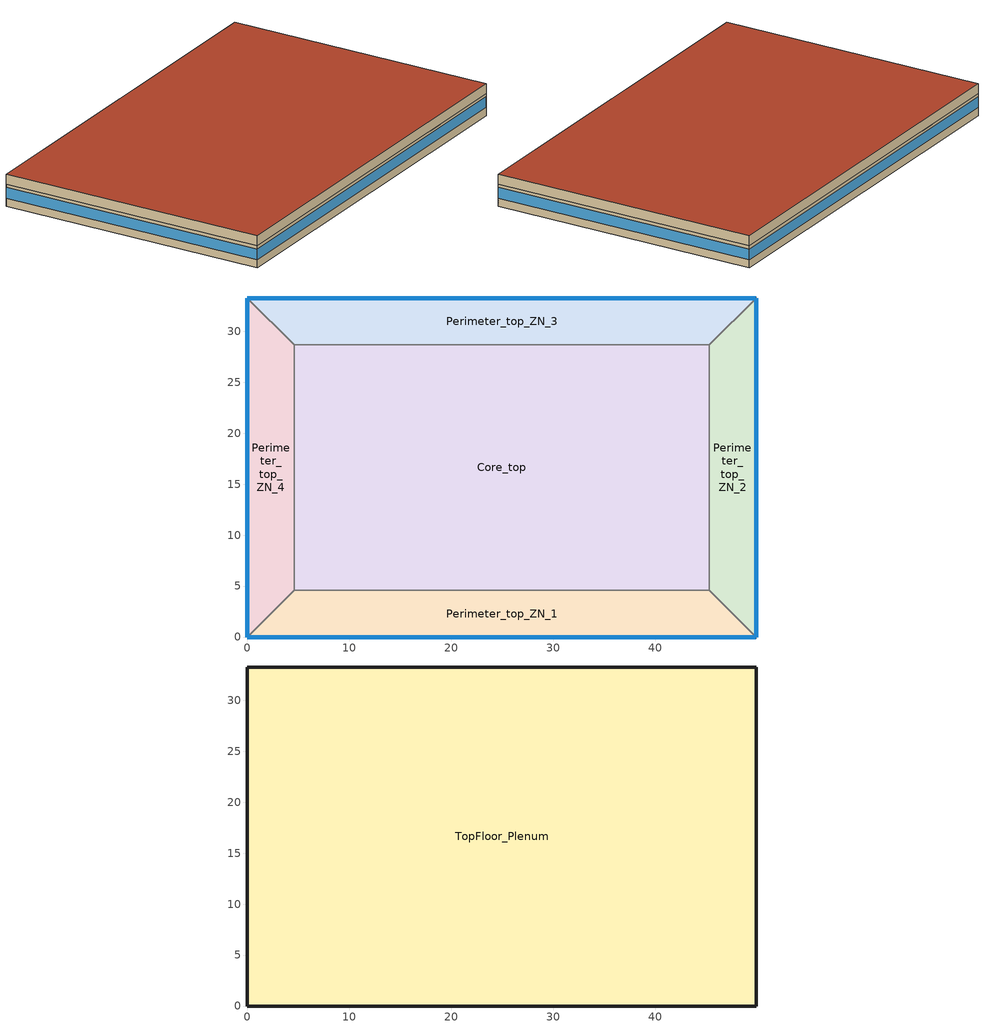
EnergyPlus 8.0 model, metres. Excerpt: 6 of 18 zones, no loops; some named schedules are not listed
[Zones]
Perimeter_top_ZN_1
 floor to MidFloor_Plenum (int_slab_floor): 0,0 4.57,4.57 45.34,4.57 49.91,0 z7.92
 wall outside (nonres_ext_wall): 0,0 49.91,0 z7.92:10.67
 wall to Perimeter_top_ZN_2 (int_wall): 49.91,0 45.34,4.57 z7.92:10.67
 window (Window_U_0.58_SHGC_0.25): 0,0 49.91,0 z8.95:10.25
 ceiling to TopFloor_Plenum (DropCeiling): 0,0 49.91,0 45.34,4.57 4.57,4.57 z10.67
Perimeter_top_ZN_2
 floor to MidFloor_Plenum (int_slab_floor): 49.91,0 45.34,4.57 45.34,28.7 49.91,33.27 z7.92
 wall outside (nonres_ext_wall): 49.91,0 49.91,33.27 z7.92:10.67
 wall to Perimeter_top_ZN_3 (int_wall): 49.91,33.27 45.34,28.7 z7.92:10.67
 window (Window_U_0.58_SHGC_0.25): 49.91,0 49.91,33.27 z8.95:10.25
 ceiling to TopFloor_Plenum (DropCeiling): 49.91,0 49.91,33.27 45.34,28.7 45.34,4.57 z10.67
Perimeter_top_ZN_3
 floor to MidFloor_Plenum (int_slab_floor): 49.91,33.27 45.34,28.7 4.57,28.7 0,33.27 z7.92
 wall outside (nonres_ext_wall): 49.91,33.27 0,33.27 z7.92:10.67
 wall to Perimeter_top_ZN_4 (int_wall): 0,33.27 4.57,28.7 z7.92:10.67
 window (Window_U_0.58_SHGC_0.25): 49.91,33.27 0,33.27 z8.95:10.25
 ceiling to TopFloor_Plenum (DropCeiling): 49.91,33.27 0,33.27 4.57,28.7 45.34,28.7 z10.67
Perimeter_top_ZN_4
 floor to MidFloor_Plenum (int_slab_floor): 0,33.27 4.57,28.7 4.57,4.57 0,0 z7.92
 wall outside (nonres_ext_wall): 0,33.27 0,0 z7.92:10.67
 wall to Perimeter_top_ZN_1 (int_wall): 0,0 4.57,4.57 z7.92:10.67
 window (Window_U_0.58_SHGC_0.25): 0,33.27 0,0 z8.95:10.25
 ceiling to TopFloor_Plenum (DropCeiling): 0,33.27 0,0 4.57,4.57 4.57,28.7 z10.67
Core_top
 floor to MidFloor_Plenum (int_slab_floor): 45.34,28.7 45.34,4.57 4.57,4.57 4.57,28.7 z7.92
 wall to Perimeter_top_ZN_3 (int_wall): 45.34,28.7 4.57,28.7 z7.92:10.67
 wall to Perimeter_top_ZN_2 (int_wall): 45.34,4.57 45.34,28.7 z7.92:10.67
 wall to Perimeter_top_ZN_1 (int_wall): 4.57,4.57 45.34,4.57 z7.92:10.67
 wall to Perimeter_top_ZN_4 (int_wall): 4.57,28.7 4.57,4.57 z7.92:10.67
 ceiling to TopFloor_Plenum (DropCeiling): 45.34,4.57 45.34,28.7 4.57,28.7 4.57,4.57 z10.67
TopFloor_Plenum
 wall outside (nonres_ext_wall): 49.91,33.27 0,33.27 0,0 49.91,0 49.91,33.27 z10.67:11.89
 roof outside (nonres_roof): 49.91,0 49.91,33.27 0,33.27 0,0 z11.89
[Building]
Medium Office: North Axis {deg}=0; Terrain=City; Loads Convergence Tolerance Value=0.04; Temperature Convergence Tolerance Value {deltaC}=0.2; Solar Distribution=FullInteriorAndExterior; Maximum Number of Warmup Days=25; Minimum Number of Warmup Days=6
[Site:Location]
Site:Location=Tampa-MacDill.AFB_FL_USA WMO=747880; Latitude {N+ S-}=27.85; Longitude {W- E+}=-82.52; Time Zone Relative to GMT {GMT+/-}=-5; Elevation {m}=8
[SizingPeriod:DesignDay] Day of Month=21; Dry-Bulb Temperature Range Modifier Type=DefaultMultipliers; Humidity Condition Type=Wetbulb; Barometric Pressure {Pa}=101229; Rain {Yes/No}=No; Snow on ground {Yes/No}=No; Daylight Savings Time Indicator=No
Name | Month | Day Type | Maximum Dry-Bulb Temperature {C} | Daily Dry-Bulb Temperature Range {C} | Wetbulb at Maximum Dry-Bulb {C} | Wind Speed {m/s} design conditions vs. traditional 6.71 m/s (15 mph) | Wind Direction {Degrees; N=0, S=180} | Solar Model Indicator | Clearness {0.0 to 1.1} | Wind Speed {m/s} design conditions vs. traditional 3.35 m/s (7mph) | ASHRAE Clear Sky Optical Depth for Beam Irradiance (taub) | ASHRAE Clear Sky Optical Depth for Diffuse Irradiance (taud)
Tampa-MacDill.AFB_FL_USA Ann Htg 99.6% Condns DB | 1 | WinterDesignDay | 4.6 | 0 | 4.6 | 2.5 | 10 | ASHRAEClearSky | 0
Tampa-MacDill.AFB_FL_USA Ann Clg .4% Condns DB=>MWB | 8 | SummerDesignDay | 33.9 | 7.9 | 25.1 |  | 270 | ASHRAETau |  | 3.1 | 0.491 | 2.016
[Site:GroundTemperature:BuildingSurface]
20.81, 20.81, 20.83, 20.91, 21.02, 23.19, 23.54, 23.61, 23.63, 21.43, 21.07, 20.93
[Site:WaterMainsTemperature]
Calculation Method=Correlation; Annual Average Outdoor Air Temperature {C}=21.85; Maximum Difference In Monthly Average Outdoor Air Temperatures {deltaC}=14.3
[Material:NoMass]
CP02 CARPET PAD: VeryRough, 0.21648, 0.9, 0.7, 0.8
Nonres_Roof_Insulation: MediumSmooth, 4.31889, 0.9, 0.7, 0.7
Nonres_Exterior_Wall_Insulation: MediumSmooth, 1.71283, 0.9, 0.7, 0.7
[Construction]
InteriorFurnishings: Std Wood 6inch
DropCeiling: AC02 Acoustic Ceiling
int_wall: G01 13mm gypsum board, G01 13mm gypsum board
int_slab_floor: 100mm Normalweight concrete floor, CP02 CARPET PAD
nonres_roof: F13 Built-up roofing, Nonres_Roof_Insulation, F08 Metal surface
nonres_ext_wall: F07 25mm stucco, G01 16mm gypsum board, Nonres_Exterior_Wall_Insulation, G01 16mm gypsum board
[CONSTRUCTION]
Window_U_0.58_SHGC_0.25, Glass_1576_LayerAvg, Gap_1_W_0_0052, Glass_102_LayerAvg
[Material]
Name | Roughness | Thickness {m} | Conductivity {W/m-K} | Density {kg/m3} | Specific Heat {J/kg-K} | Thermal Absorptance | Solar Absorptance | Visible Absorptance | Absorptance:Thermal | Absorptance:Solar | Absorptance:Visible
Std Wood 6inch | MediumSmooth | 0.15 | 0.12 | 540 | 1210 | 0.9 | 0.7 | 0.7
AC02 Acoustic Ceiling | MediumSmooth | 0.0127 | 0.057 | 288 | 1339 | 0.9 | 0.7 | 0.2
F07 25mm stucco | Smooth | 0.0254 | 0.72 | 1856 | 840 | 0.9 | 0.7 | 0.7
F08 Metal surface | Smooth | 0.0008 | 45.28 | 7824 | 500
F13 Built-up roofing | Rough | 0.0095 | 0.16 | 1120 | 1460 |  |  |  | 0.75 | 0.45
G01 13mm gypsum board | Smooth | 0.0127 | 0.16 | 800 | 1090 |  |  |  | 0.9 | 0.7 | 0.5
G01 16mm gypsum board | MediumSmooth | 0.0159 | 0.16 | 800 | 1090
100mm Normalweight concrete floor | MediumRough | 0.1016 | 2.31 | 2322 | 832
[WindowMaterial:Glazing] Optical Data Type=SpectralAverage; IR Transmittance=0; Front Emissivity=0.84
Name | Layer name : CLEAR_3.DAT | Thickness | Solar Transmittance | Solar Front Reflectance | Solar Back Reflectance | Visible Transmittance | Visible Front Reflectance | Visible Back reflectance | Back Emissivity | Conductivity | Layer name : Hopdrei.swt (Window_U_0.51_SHGC_0.25)
 | Glass_102_LayerAvg | 0.003048 | 0.833848 | 0.0747638 | 0.0748545 | 0.89926 | 0.082563 | 0.082564 | 0.84 | 1
 |  | 0.003058 | 0.167637 | 0.303469 | 0.182556 | 0.341994 | 0.128888 | 0.128077 | 0.868 | 0.846 | Glass_1576_LayerAvg
[WindowMaterial:Gas]
gap name - Air=Gap_1_W_0_0052; type=Air; thickness=0.0052
[Zone] Type=1; Multiplier=1; Volume {m3}=autocalculate; Floor Area {m2}=autocalculate
Name | Ceiling Height {m} | Part of Total Floor Area
TopFloor_Plenum | 1.2192 | No
Core_top; Perimeter_top_ZN_3; Perimeter_top_ZN_2; Perimeter_top_ZN_1; Perimeter_top_ZN_4 | 2.7432 | YES
[InternalMass] Construction=InteriorFurnishings
Name | Zone | Surface Area {m2}
Core_top_InternalMass_1 | Core_top | 1967.08
Perimeter_top_ZN_3_InternalMass_1 | Perimeter_top_ZN_3 | 414.675
Perimeter_top_ZN_2_InternalMass_1 | Perimeter_top_ZN_2 | 262.5073
Perimeter_top_ZN_1_InternalMass_1 | Perimeter_top_ZN_1 | 414.6723
Perimeter_top_ZN_4_InternalMass_1 | Perimeter_top_ZN_4 | 262.5056
[People] Number of People Schedule=BLDG_OCC_SCH; Number of People Calculation Method=Area/Person; Zone Floor Area per Person {m2/person}=18.5788; Fraction Radiant=0.3; Sensible Heat Fraction=AUTOCALCULATE; Activity Level Schedule=ACTIVITY_SCH; Enable ASHRAE 55 Comfort Warnings=No; Mean Radiant Temperature Calculation Type=ZoneAveraged; Work Efficiency Schedule=WORK_EFF_SCH; Clothing Insulation Schedule=CLOTHING_SCH; Air Velocity Schedule=AIR_VELO_SCH; Thermal Comfort Model 1 Type=FANGER
Name | Zone or ZoneList
Core_top | Core_top
Perimeter_top_ZN_3 | Perimeter_top_ZN_3
Perimeter_top_ZN_2 | Perimeter_top_ZN_2
Perimeter_top_ZN_1 | Perimeter_top_ZN_1
Perimeter_top_ZN_4 | Perimeter_top_ZN_4
[Lights] Schedule=BLDG_LIGHT_SCH; Design Level Calculation Method=Watts/Area; Watts per Zone Floor Area {W/m2}=8.50349; Return Air Fraction=0; Fraction Radiant=0.7; Fraction Visible=0.2; Fraction Replaceable=1; Return Air Fraction Calculated from Plenum Temperature=No
Name | Zone or ZoneList
Core_top_Lights | Core_top
Perimeter_top_ZN_3_Lights | Perimeter_top_ZN_3
Perimeter_top_ZN_2_Lights | Perimeter_top_ZN_2
Perimeter_top_ZN_1_Lights | Perimeter_top_ZN_1
Perimeter_top_ZN_4_Lights | Perimeter_top_ZN_4
[ElectricEquipment] Schedule=BLDG_EQUIP_SCH; Design Level Calculation Method=EquipmentLevel; Fraction Latent=0; Fraction Radiant=0.5; Fraction Lost=0
Name | Zone or ZoneList | Design Level {W}
Core_top_MiscPlug_Equip | Core_top | 7937.16
Perimeter_top_ZN_3_MiscPlug_Equip | Perimeter_top_ZN_3 | 1673.21
Perimeter_top_ZN_2_MiscPlug_Equip | Perimeter_top_ZN_2 | 1059.22
Perimeter_top_ZN_1_MiscPlug_Equip | Perimeter_top_ZN_1 | 1673.2
Perimeter_top_ZN_4_MiscPlug_Equip | Perimeter_top_ZN_4 | 1059.21
[Exterior:Lights] Control Option=AstronomicalClock
Name | Schedule | Design Level {W}
Exterior_Lights_a | Exterior_lighting_schedule_a | 519.2
Exterior_Lights_b | Exterior_lighting_schedule_b_2016 | 375.7
Exterior_Lights_c | Exterior_lighting_schedule_c_2016 | 4341.6
[Daylighting:Controls] Total Daylighting Reference Points=2; Z-Coordinate of First Reference Point {m}=8.687; Z-Coordinate of Second Reference Point {m}=8.687; Fraction of Zone Controlled by First Reference Point=0.3835; Fraction of Zone Controlled by Second Reference Point=0.1395; Illuminance Setpoint at First Reference Point {lux}=375; Illuminance Setpoint at Second Reference Point {lux}=375; Lighting Control Type=2; Maximum Allowable Discomfort Glare Index=22; Minimum Input Power Fraction for Continuous Dimming Control=0.3; Minimum Light Output Fraction for Continuous Dimming Control=0.2; Number of Stepped Control Steps=3; Probability Lighting will be Reset When Needed in Manual Stepped Control=1
Name | X-Coordinate of First Reference Point {m} | Y-Coordinate of First Reference Point {m} | X-Coordinate of Second Reference Point {m} | Y-Coordinate of Second Reference Point {m} | Glare Calculation Azimuth Angle of View Direction Clockwise from Zone y-Axis {deg}
Perimeter_top_ZN_1 | 24.9555 | 1.524 | 24.9555 | 3.048 | 180
Perimeter_top_ZN_2 | 48.387 | 16.6369 | 46.863 | 16.6369 | 90
Perimeter_top_ZN_3 | 24.9555 | 31.7498 | 24.9555 | 30.2258 | 0
Perimeter_top_ZN_4 | 1.524 | 16.6369 | 3.048 | 16.6369 | 270
[ZoneInfiltration:DesignFlowRate] Schedule=INFIL_SCH_PNNL; Design Flow Rate Calculation Method=Flow/ExteriorArea; Design Flow Rate {m3/s}=0; Constant Term Coefficient=0; Temperature Term Coefficient=0; Velocity Term Coefficient=0.224; Velocity Squared Term Coefficient=0
Name | Zone or ZoneList | Flow per Exterior Surface Area {m3/s-m2}
Perimeter_top_ZN_3_Infiltration | Perimeter_top_ZN_3 | 0.00056896
Perimeter_top_ZN_2_Infiltration | Perimeter_top_ZN_2 | 0.00056896
Perimeter_top_ZN_1_Infiltration | Perimeter_top_ZN_1 | 0.00056896
Perimeter_top_ZN_4_Infiltration | Perimeter_top_ZN_4 | 0.00056896
TopFloor_Plenum_Infiltration | TopFloor_Plenum | 6.19256e-05
[AirLoopHVAC:ReturnPlenum]
TopFloor_Return_Plenum: Zone=TopFloor_Plenum
[EnergyManagementSystem:Program]
SET_Perimeter_top_ZN_1_Light_EMS_Program: SET Perimeter_top_ZN_1_LSr_IP =0.093*Perimeter_top_ZN_1_LSr/Perimeter_top_ZN_1_Area; IF (Perimeter_top_ZN_1_Occ_Sensor <= 0) && (Perimeter_top_ZN_1_LSr_IP >= 0.02); SET Perimeter_top_ZN_1_Light_Actuator = 0.02*Perimeter_top_ZN_1_Area/0.09290304; ELSE; SET Perimeter_top_ZN_1_Light_Actuator = NULL; ENDIF
SET_Perimeter_top_ZN_4_Light_EMS_Program: SET Perimeter_top_ZN_4_LSr_IP =0.093*Perimeter_top_ZN_4_LSr/Perimeter_top_ZN_4_Area; IF (Perimeter_top_ZN_4_Occ_Sensor <= 0) && (Perimeter_top_ZN_4_LSr_IP >= 0.02); SET Perimeter_top_ZN_4_Light_Actuator = 0.02*Perimeter_top_ZN_4_Area/0.09290304; ELSE; SET Perimeter_top_ZN_4_Light_Actuator = NULL; ENDIF
SET_Perimeter_bot_ZN_3_Light_EMS_Program: SET Perimeter_bot_ZN_3_LSr_IP =0.093*Perimeter_bot_ZN_3_LSr/Perimeter_bot_ZN_3_Area; IF (Perimeter_bot_ZN_3_Occ_Sensor <= 0) && (Perimeter_bot_ZN_3_LSr_IP >= 0.02); SET Perimeter_bot_ZN_3_Light_Actuator = 0.02*Perimeter_bot_ZN_3_Area/0.09290304; ELSE; SET Perimeter_bot_ZN_3_Light_Actuator = NULL; ENDIF
SET_Perimeter_bot_ZN_2_Light_EMS_Program: SET Perimeter_bot_ZN_2_LSr_IP =0.093*Perimeter_bot_ZN_2_LSr/Perimeter_bot_ZN_2_Area; IF (Perimeter_bot_ZN_2_Occ_Sensor <= 0) && (Perimeter_bot_ZN_2_LSr_IP >= 0.02); SET Perimeter_bot_ZN_2_Light_Actuator = 0.02*Perimeter_bot_ZN_2_Area/0.09290304; ELSE; SET Perimeter_bot_ZN_2_Light_Actuator = NULL; ENDIF
SET_Perimeter_bot_ZN_1_Light_EMS_Program: SET Perimeter_bot_ZN_1_LSr_IP =0.093*Perimeter_bot_ZN_1_LSr/Perimeter_bot_ZN_1_Area; IF (Perimeter_bot_ZN_1_Occ_Sensor <= 0) && (Perimeter_bot_ZN_1_LSr_IP >= 0.02); SET Perimeter_bot_ZN_1_Light_Actuator = 0.02*Perimeter_bot_ZN_1_Area/0.09290304; ELSE; SET Perimeter_bot_ZN_1_Light_Actuator = NULL; ENDIF
SET_Perimeter_bot_ZN_4_Light_EMS_Program: SET Perimeter_bot_ZN_4_LSr_IP =0.093*Perimeter_bot_ZN_4_LSr/Perimeter_bot_ZN_4_Area; IF (Perimeter_bot_ZN_4_Occ_Sensor <= 0) && (Perimeter_bot_ZN_4_LSr_IP >= 0.02); SET Perimeter_bot_ZN_4_Light_Actuator = 0.02*Perimeter_bot_ZN_4_Area/0.09290304; ELSE; SET Perimeter_bot_ZN_4_Light_Actuator = NULL; ENDIF
SET_Perimeter_mid_ZN_3_Light_EMS_Program: SET Perimeter_mid_ZN_3_LSr_IP =0.093*Perimeter_mid_ZN_3_LSr/Perimeter_mid_ZN_3_Area; IF (Perimeter_mid_ZN_3_Occ_Sensor <= 0) && (Perimeter_mid_ZN_3_LSr_IP >= 0.02); SET Perimeter_mid_ZN_3_Light_Actuator = 0.02*Perimeter_mid_ZN_3_Area/0.09290304; ELSE; SET Perimeter_mid_ZN_3_Light_Actuator = NULL; ENDIF
SET_Perimeter_mid_ZN_2_Light_EMS_Program: SET Perimeter_mid_ZN_2_LSr_IP =0.093*Perimeter_mid_ZN_2_LSr/Perimeter_mid_ZN_2_Area; IF (Perimeter_mid_ZN_2_Occ_Sensor <= 0) && (Perimeter_mid_ZN_2_LSr_IP >= 0.02); SET Perimeter_mid_ZN_2_Light_Actuator = 0.02*Perimeter_mid_ZN_2_Area/0.09290304; ELSE; SET Perimeter_mid_ZN_2_Light_Actuator = NULL; ENDIF
SET_Perimeter_mid_ZN_1_Light_EMS_Program: SET Perimeter_mid_ZN_1_LSr_IP =0.093*Perimeter_mid_ZN_1_LSr/Perimeter_mid_ZN_1_Area; IF (Perimeter_mid_ZN_1_Occ_Sensor <= 0) && (Perimeter_mid_ZN_1_LSr_IP >= 0.02); SET Perimeter_mid_ZN_1_Light_Actuator = 0.02*Perimeter_mid_ZN_1_Area/0.09290304; ELSE; SET Perimeter_mid_ZN_1_Light_Actuator = NULL; ENDIF
SET_Perimeter_mid_ZN_4_Light_EMS_Program: SET Perimeter_mid_ZN_4_LSr_IP =0.093*Perimeter_mid_ZN_4_LSr/Perimeter_mid_ZN_4_Area; IF (Perimeter_mid_ZN_4_Occ_Sensor <= 0) && (Perimeter_mid_ZN_4_LSr_IP >= 0.02); SET Perimeter_mid_ZN_4_Light_Actuator = 0.02*Perimeter_mid_ZN_4_Area/0.09290304; ELSE; SET Perimeter_mid_ZN_4_Light_Actuator = NULL; ENDIF
[EnergyManagementSystem:ProgramCallingManager]
Transformer_Load_Prog_Manager: AfterPredictorAfterHVACManagers; Transformer_Load_Prog
OA_BASED_OPTIMUM_START_EMS_Program Manager: BeginTimestepBeforePredictor; OA_BASED_OPTIMUM_START_EMS_Program
SET_Core_bottom_Light_EMS_Program_Prog_Manager: BeginTimestepBeforePredictor; SET_Core_bottom_Light_EMS_Program
SET_Core_mid_Light_EMS_Program_Prog_Manager: BeginTimestepBeforePredictor; SET_Core_mid_Light_EMS_Program
SET_Core_top_Light_EMS_Program_Prog_Manager: BeginTimestepBeforePredictor; SET_Core_top_Light_EMS_Program
SET_Perimeter_top_ZN_3_Light_EMS_Program_Prog_Manager: BeginTimestepBeforePredictor; SET_Perimeter_top_ZN_3_Light_EMS_Program
SET_Perimeter_top_ZN_2_Light_EMS_Program_Prog_Manager: BeginTimestepBeforePredictor; SET_Perimeter_top_ZN_2_Light_EMS_Program
SET_Perimeter_top_ZN_1_Light_EMS_Program_Prog_Manager: BeginTimestepBeforePredictor; SET_Perimeter_top_ZN_1_Light_EMS_Program
SET_Perimeter_top_ZN_4_Light_EMS_Program_Prog_Manager: BeginTimestepBeforePredictor; SET_Perimeter_top_ZN_4_Light_EMS_Program
SET_Perimeter_bot_ZN_3_Light_EMS_Program_Prog_Manager: BeginTimestepBeforePredictor; SET_Perimeter_bot_ZN_3_Light_EMS_Program
SET_Perimeter_bot_ZN_2_Light_EMS_Program_Prog_Manager: BeginTimestepBeforePredictor; SET_Perimeter_bot_ZN_2_Light_EMS_Program
SET_Perimeter_bot_ZN_1_Light_EMS_Program_Prog_Manager: BeginTimestepBeforePredictor; SET_Perimeter_bot_ZN_1_Light_EMS_Program
SET_Perimeter_bot_ZN_4_Light_EMS_Program_Prog_Manager: BeginTimestepBeforePredictor; SET_Perimeter_bot_ZN_4_Light_EMS_Program
SET_Perimeter_mid_ZN_3_Light_EMS_Program_Prog_Manager: BeginTimestepBeforePredictor; SET_Perimeter_mid_ZN_3_Light_EMS_Program
SET_Perimeter_mid_ZN_2_Light_EMS_Program_Prog_Manager: BeginTimestepBeforePredictor; SET_Perimeter_mid_ZN_2_Light_EMS_Program
SET_Perimeter_mid_ZN_1_Light_EMS_Program_Prog_Manager: BeginTimestepBeforePredictor; SET_Perimeter_mid_ZN_1_Light_EMS_Program
SET_Perimeter_mid_ZN_4_Light_EMS_Program_Prog_Manager: BeginTimestepBeforePredictor; SET_Perimeter_mid_ZN_4_Light_EMS_Program
[EnergyManagementSystem:OutputVariable]
Wired_LTG: EMS Variable=Wired_LTG; Type of Data in Variable=Summed; Update Frequency=ZoneTimeStep; Units=J
[ElectricLoadCenter:Transformer]
Transformer 1: Availability Schedule=Always_On; Transformer Usage=PowerInFromGrid; Nameplate Rating {VA}=45000; Phase=3; Conductor Material=Aluminum; Full Load Temperature Rise {C}=150; Fraction of Eddy Current Losses=0.1; Performance Input Method=NominalEfficiency; Nameplate Efficiency=0.984; Per Unit Load for Nameplate Efficiency=0.35; Reference Temperature for Nameplate Efficiency {C}=75; Consider Transformer Loss for Utility Cost=Yes; Meter 1=Wired_LTG_Electricity; Meter 2=Wired_INT_EQUIP
[EnergyManagementSystem:Actuator]
Name | Actuated Component Unique | Actuated Component Type | Actuated Component Control Type
CLGSETP_SCH_Actuator | CLGSETP_SCH_Yes_Optimum | Schedule:Compact | Schedule Value
HTGSETP_SCH_Actuator | HTGSETP_SCH_Yes_Optimum | Schedule:Compact | Schedule Value
Core_bottom_Light_Actuator | Core_bottom_lights | Lights | Electric Power Level
Core_mid_Light_Actuator | Core_mid_lights | Lights | Electric Power Level
Core_top_Light_Actuator | Core_top_lights | Lights | Electric Power Level
Perimeter_top_ZN_3_Light_Actuator | Perimeter_top_ZN_3_lights | Lights | Electric Power Level
Perimeter_top_ZN_2_Light_Actuator | Perimeter_top_ZN_2_lights | Lights | Electric Power Level
Perimeter_top_ZN_1_Light_Actuator | Perimeter_top_ZN_1_lights | Lights | Electric Power Level
Perimeter_top_ZN_4_Light_Actuator | Perimeter_top_ZN_4_lights | Lights | Electric Power Level
Perimeter_bot_ZN_3_Light_Actuator | Perimeter_bot_ZN_3_lights | Lights | Electric Power Level
Perimeter_bot_ZN_2_Light_Actuator | Perimeter_bot_ZN_2_lights | Lights | Electric Power Level
Perimeter_bot_ZN_1_Light_Actuator | Perimeter_bot_ZN_1_lights | Lights | Electric Power Level
Perimeter_bot_ZN_4_Light_Actuator | Perimeter_bot_ZN_4_lights | Lights | Electric Power Level
Perimeter_mid_ZN_3_Light_Actuator | Perimeter_mid_ZN_3_lights | Lights | Electric Power Level
Perimeter_mid_ZN_2_Light_Actuator | Perimeter_mid_ZN_2_lights | Lights | Electric Power Level
Perimeter_mid_ZN_1_Light_Actuator | Perimeter_mid_ZN_1_lights | Lights | Electric Power Level
Perimeter_mid_ZN_4_Light_Actuator | Perimeter_mid_ZN_4_lights | Lights | Electric Power Level
[Schedule:Compact]
BLDG_LIGHT_SCH: Through: 12/31, For: Weekdays, Until: 5:00, 0.05, Until: 6:00, 0.1, Until: 7:00, 0.0862326, Until: 8:00, 0.258698, Until: 17:00, 0.776093, Until: 18:00, 0.431163, Until: 20:00, 0.258698, Until: 22:00, 0.172465, Until: 23:00, 0.0862326, Until: 24:00, 0.0431163, For: SummerDesignDay, Until: 24:00, 1, For: Saturday, Until: 6:00, 0.05, Until: 8:00, 0.0862326, Until: 12:00, 0.258698, Until: 17:00, 0.129349, Until: 19:00, 0.0431163, Until: 24:00, 0.05, For: WinterDesignDay, Until: 24:00, 0, For: Sunday Holidays AllOtherDays, Until: 6:00, 0.05, Until: 18:00, 0.0431163, Until: 24:00, 0.05
BLDG_OCC_SCH: Through: 12/31, For: Weekdays, Until: 06:00, 0, Until: 07:00, 0.1, Until: 08:00, 0.2, Until: 12:00, 0.95, Until: 13:00, 0.5, Until: 17:00, 0.95, Until: 18:00, 0.3, Until: 22:00, 0.1, Until: 24:00, 0.05, For: SummerDesignDay, Until: 06:00, 1e-09, Until: 22:00, 1, Until: 24:00, 0.05, For: Saturday, Until: 06:00, 0, Until: 08:00, 0.1, Until: 12:00, 0.3, Until: 17:00, 0.1, Until: 19:00, 0.05, Until: 24:00, 0, For: WinterDesignDay, Until: 24:00, 0, For:Sunday Holidays AllOtherDays, Until: 06:00, 0, Until: 18:00, 0.05, Until: 24:00, 0
ACTIVITY_SCH: Through: 12/31, For: AllDays, Until: 24:00, 120
WORK_EFF_SCH: Through: 12/31, For: AllDays, Until: 24:00, 0
AIR_VELO_SCH: Through: 12/31, For: AllDays, Until: 24:00, 0.2
CLOTHING_SCH: Through: 04/30, For: AllDays, Until: 24:00, 1, Through: 09/30, For: AllDays, Until: 24:00, 0.5, Through: 12/31, For: AllDays, Until: 24:00, 1
